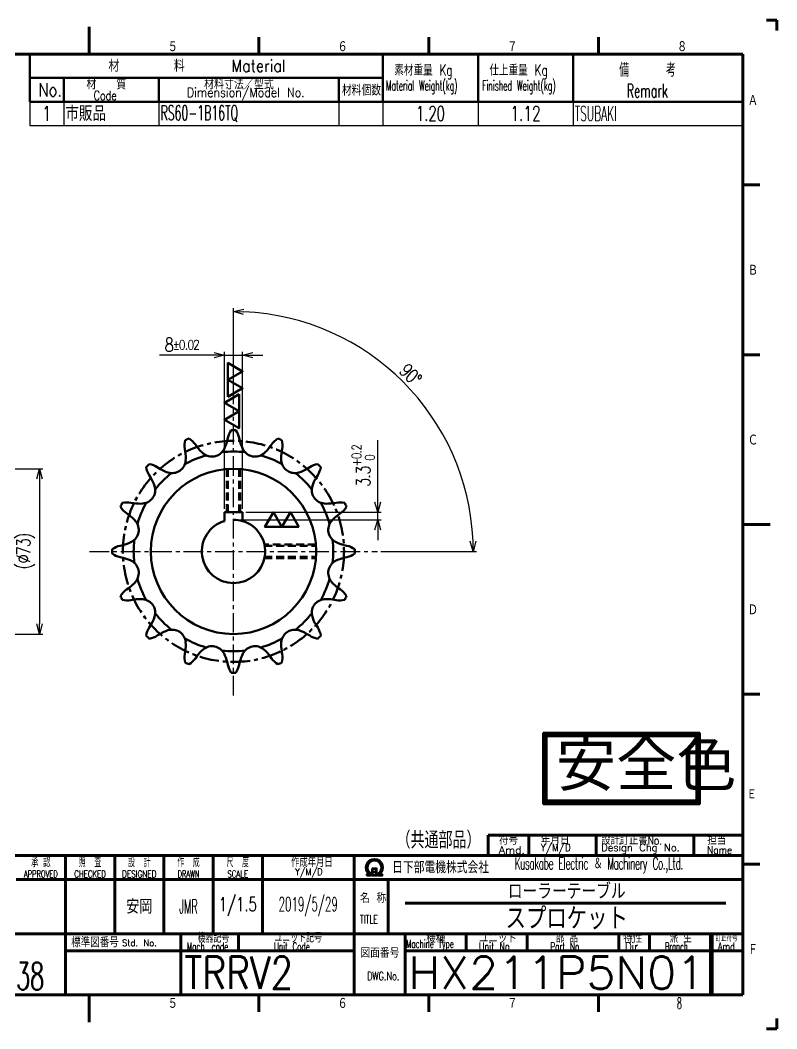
# Model space of a CAD drawing. Header units: millimetres. Extents: x -229 to 401, y -211 to 235.
# Drawn here: x 66.7 to 400.9, y -210.9 to 234.6 of the extents above; entities that cross this region are included whole.
import ezdxf

# ---------------------------------------------------------------- set-up
doc = ezdxf.new("R2010")
doc.units = ezdxf.units.MM
doc.header["$LTSCALE"] = 0.272835
doc.linetypes.add('CENTER', pattern=[50.8, 31.75, -6.35, 6.35, -6.35])
doc.linetypes.add('DASHED', pattern=[19.05, 12.7, -6.35])
for name, color, linetype in [('NoLayerName_001', 7, 'Continuous'), ('NoLayerName_002', 7, 'Continuous'), ('NoLayerName_003', 7, 'Continuous'), ('NoLayerName_004', 7, 'Continuous')]:
    doc.layers.add(name, color=color, linetype=linetype)
doc.styles.get("Standard").update_dxf_attribs({"font": 'txt', "bigfont": 'extfont2'})
doc.dimstyles.get("Standard").update_dxf_attribs({"dimtxt": 2.5, "dimasz": 2.5, "dimexe": 1.25, "dimexo": 0.625, "dimtad": 1, "dimdec": 3, "dimzin": 0, "dimdsep": 46, "dimtxsty": 'Standard', "dimcen": 2.5, "dimadec": 0, "dimazin": 0, "dimtfac": 0.75, "dimtdec": 3, "dimtmove": 0, "dimatfit": 3, "dimfxl": 1, "dimarcsym": 0})

# ---------------------------------------------------------------- blocks, each defined once
blk = doc.blocks.new('_OPEN30')
at = {"color": 0, "linetype": 'ByBlock', "lineweight": -2}
for p, q in [((-1, 0.267949), (0, 0)), ((0, 0), (-1, -0.267949)), ((0, 0), (-1, 0))]:
    blk.add_line(p, q, dxfattribs=at)
blk = doc.blocks.new('*D18')
at = {"layer": 'Defpoints', "color": 0}
for p in [(30.5, 36.5), (30.5, -36.5), (75.21, -36.5)]:
    blk.add_point(p, dxfattribs=at)
at = {"layer": 'NoLayerName_001', "color": 0, "linetype": 'Continuous', "lineweight": 25}
for p, q in [((32, 36.5), (76.71, 36.5)), ((75.21, 32), (75.21, -32)), ((32, -36.5), (76.71, -36.5))]:
    blk.add_line(p, q, dxfattribs=at)
at = {"layer": 'NoLayerName_001', "color": 0, "lineweight": 25, "xscale": 4.5, "yscale": 4.5, "zscale": 4.5}
for p, rotation in [((75.21, 36.5), 90), ((75.21, -36.5), 270)]:
    blk.add_blockref('_OPEN30', p, dxfattribs=dict(at, rotation=rotation))
at = {"layer": 'NoLayerName_001', "color": 2, "lineweight": 50, "insert": (69.14, 0), "char_height": 6, "attachment_point": 5, "rotation": 90}
blk.add_mtext('\\W0.8000;\\T0.8750;(%%c73)', dxfattribs=at)
blk = doc.blocks.new('SX_FinishSymbol_2')
at = {"color": 0, "linetype": 'ByBlock', "lineweight": -2}
for points in [[(-1, 0.866), (-0.5, 0), (0, 0.866)], [(0, 0.866), (0.5, 0), (1, 0.866)]]:
    blk.add_lwpolyline(points, close=True, dxfattribs=at)
blk = doc.blocks.new('*D24')
at = {"layer": 'Defpoints', "color": 0}
for p in [(160.92, 14), (164.92, 17.3), (224.62, 17.3)]:
    blk.add_point(p, dxfattribs=at)
at = {"layer": 'NoLayerName_001', "color": 0, "linetype": 'Continuous', "lineweight": 25}
for p, q in [((224.62, 17.3), (224.62, 49.17)), ((224.62, 21.8), (224.62, 26.3)), ((162.42, 14), (226.12, 14)), ((166.42, 17.3), (226.12, 17.3)), ((224.62, 14), (224.62, 17.3)), ((224.62, 9.5), (224.62, 5))]:
    blk.add_line(p, q, dxfattribs=at)
at = {"layer": 'NoLayerName_001', "color": 0, "lineweight": 25, "xscale": 4.5, "yscale": 4.5, "zscale": 4.5}
for p, rotation in [((224.62, 17.3), 270), ((224.62, 14), 90)]:
    blk.add_blockref('_OPEN30', p, dxfattribs=dict(at, rotation=rotation))
at = {"layer": 'NoLayerName_001', "color": 2, "lineweight": 50, "insert": (218.22, 37.74), "char_height": 6, "attachment_point": 5, "rotation": 90}
blk.add_mtext('\\A1;\\W0.8000;\\T0.8750;3.3{\\H4.200000;\\S+0.2^  0;}', dxfattribs=at)
blk = doc.blocks.new('*D25')
at = {"layer": 'Defpoints', "color": 0}
for p in [(164.92, 86.66), (156.92, 17.3), (164.92, 17.3)]:
    blk.add_point(p, dxfattribs=at)
at = {"layer": 'NoLayerName_001', "color": 0, "linetype": 'Continuous', "lineweight": 25}
for p, q in [((156.92, 86.66), (128.24, 86.66)), ((152.42, 86.66), (147.92, 86.66)), ((156.92, 18.8), (156.92, 88.16)), ((156.92, 86.66), (164.92, 86.66)), ((164.92, 18.8), (164.92, 88.16)), ((169.42, 86.66), (173.92, 86.66))]:
    blk.add_line(p, q, dxfattribs=at)
at = {"layer": 'NoLayerName_001', "color": 0, "lineweight": 25, "xscale": 4.5, "yscale": 4.5, "zscale": 4.5}
blk.add_blockref('_OPEN30', (156.92, 86.66), dxfattribs=at)
at = {"layer": 'NoLayerName_001', "color": 0, "lineweight": 25, "xscale": 4.5, "yscale": 4.5, "zscale": 4.5, "rotation": 180}
blk.add_blockref('_OPEN30', (164.92, 86.66), dxfattribs=at)
at = {"layer": 'NoLayerName_001', "color": 2, "lineweight": 50, "insert": (138.08, 91.26), "char_height": 6, "attachment_point": 5}
blk.add_mtext('\\A1;\\W0.8000;\\T0.8750;8{\\H4.200000;%%p0.02}', dxfattribs=at)
blk = doc.blocks.new('*D26')
at = {"layer": 'Defpoints', "color": 0}
for p in [(160.92, 63.6), (160.92, 63.5), (252.63, 52.95), (224.42, 0), (224.52, 0)]:
    blk.add_point(p, dxfattribs=at)
at = {"layer": 'NoLayerName_001', "color": 0, "linetype": 'Continuous', "lineweight": 25}
for p, q in [((160.92, 65.1), (160.92, 107.4)), ((226.02, 0), (268.32, 0))]:
    blk.add_line(p, q, dxfattribs=at)
blk.add_arc((160.92, 0), 105.9, 2.4348, 87.5652, dxfattribs=at)
at = {"layer": 'NoLayerName_001', "color": 0, "lineweight": 25, "xscale": 4.5, "yscale": 4.5, "zscale": 4.5}
for p, rotation in [((160.92, 105.9), 178.7825805900211), ((266.82, 0), 271.2174194099788)]:
    blk.add_blockref('_OPEN30', p, dxfattribs=dict(at, rotation=rotation))
at = {"layer": 'NoLayerName_001', "color": 2, "lineweight": 50, "insert": (239.08, 78.17), "char_height": 6, "attachment_point": 5, "rotation": 315}
blk.add_mtext('\\W0.8000;\\T0.8750;90%%d', dxfattribs=at)
blk = doc.blocks.new('JZB_0008')
at = {"layer": 'NoLayerName_002', "color": 7, "linetype": 'Continuous', "lineweight": 50}
for p, q in [((50.78, 102.39), (51.08, 103.72)), ((56.12, 103.72), (56.42, 102.39)), ((32.32, 97.59), (32.1, 98.94)), ((36.75, 100.87), (37.54, 99.75)), ((69.66, 99.75), (70.46, 100.87)), ((75.1, 98.94), (74.88, 97.59)), ((19.94, 90.82), (21.1, 90.09)), ((86.1, 90.09), (87.26, 90.82)), ((17.11, 86.1), (16.38, 87.26)), ((90.82, 87.26), (90.09, 86.1)), ((8.26, 75.1), (9.61, 74.88)), ((97.59, 74.88), (98.94, 75.1)), ((7.45, 69.66), (6.34, 70.46)), ((49.6, 70.9), (57.6, 70.9)), ((49.6, 67.02), (49.6, 70.9)), ((57.6, 67.02), (57.6, 70.9)), ((100.87, 70.46), (99.75, 69.66)), ((3.48, 56.12), (4.81, 56.42)), ((102.39, 56.42), (103.72, 56.12)), ((4.81, 50.78), (3.48, 51.08)), ((103.72, 51.08), (102.39, 50.78)), ((6.34, 36.75), (7.45, 37.54)), ((99.75, 37.54), (100.87, 36.75)), ((9.61, 32.32), (8.26, 32.1)), ((98.94, 32.1), (97.59, 32.32)), ((16.38, 19.94), (17.11, 21.1)), ((90.09, 21.1), (90.82, 19.94)), ((21.1, 17.11), (19.94, 16.38)), ((87.26, 16.38), (86.1, 17.11)), ((32.1, 8.26), (32.32, 9.61)), ((74.88, 9.61), (75.1, 8.26)), ((37.54, 7.45), (36.75, 6.34)), ((51.08, 3.48), (50.78, 4.81)), ((56.42, 4.81), (56.12, 3.48)), ((70.46, 6.34), (69.66, 7.45))]:
    blk.add_line(p, q, dxfattribs=at)
blk.add_circle((53.6, 53.6), 36.5, dxfattribs=at)
for centre, radius, start, end in [((60.75, 101.49), 9.92, 144.894, 167), ((53.6, 53.6), 53.6, 88.9686, 91.0314), ((46.45, 101.49), 9.92, 13, 35.106), ((41.88, 100.58), 9.92, 167.394, 189.5), ((53.6, 53.6), 53.6, 111.4686, 113.5314), ((28.67, 95.1), 9.92, 35.5, 57.606), ((78.53, 95.1), 9.92, 122.394, 144.5), ((53.6, 53.6), 53.6, 66.4686, 68.5314), ((65.32, 100.58), 9.92, 350.5, 12.606), ((50.2, 108.79), 15.55, 215.5, 230), ((44.08, 101.49), 6.02, 230, 332.5), ((35.62, 105.89), 15.55, 332.5, 347), ((71.58, 105.89), 15.55, 193, 207.5), ((63.13, 101.49), 6.02, 207.5, 310), ((57, 108.79), 15.55, 310, 324.5), ((26.48, 94.2), 6.02, 252.5, 355), ((53.6, 53.6), 44.1, 105.8685, 119.1315), ((16.98, 95.03), 15.55, 355, 9.5), ((53.6, 53.6), 44.1, 83.3685, 96.6315), ((53.6, 53.6), 44.1, 60.8685, 74.1315), ((90.22, 95.03), 15.55, 170.5, 185), ((80.73, 94.2), 6.02, 185, 287.5), ((53.6, 53.6), 53.6, 133.9686, 136.0314), ((24.8, 92.52), 9.92, 189.894, 212), ((14.68, 82.4), 9.92, 58, 80.106), ((29.34, 103.28), 15.55, 238, 252.5), ((77.86, 103.28), 15.55, 287.5, 302), ((92.52, 82.4), 9.92, 99.894, 122), ((53.6, 53.6), 53.6, 43.9686, 46.0314), ((82.4, 92.52), 9.92, 328, 350.106), ((3.92, 77.86), 15.55, 17.5, 32), ((53.6, 53.6), 44.1, 128.3685, 141.6315), ((53.6, 53.6), 44.1, 38.3685, 51.6315), ((103.28, 77.86), 15.55, 148, 162.5), ((13.01, 80.73), 6.02, 275, 17.5), ((94.2, 80.73), 6.02, 162.5, 265), ((53.6, 53.6), 53.6, 156.4686, 158.5314), ((12.1, 78.53), 9.92, 212.394, 234.5), ((6.62, 65.32), 9.92, 80.5, 102.606), ((12.17, 90.22), 15.55, 260.5, 275), ((53.6, 53.6), 44.1, 150.8685, 164.1315), ((53.6, 53.6), 44.1, 15.8685, 29.1315), ((95.03, 90.22), 15.55, 265, 279.5), ((100.58, 65.32), 9.92, 77.394, 99.5), ((95.1, 78.53), 9.92, 305.5, 327.606), ((53.6, 53.6), 53.6, 21.4686, 23.5314), ((-1.59, 57), 15.55, 40, 54.5), ((5.72, 63.13), 6.02, 297.5, 40), ((53.6, 53.6), 14, 106.6015, 73.3985), ((101.49, 63.13), 6.02, 140, 242.5), ((108.79, 57), 15.55, 125.5, 140), ((53.6, 53.6), 44.1, 173.3685, 186.6315), ((53.6, 53.6), 44.1, 353.3685, 6.6315), ((53.6, 53.6), 53.6, 178.9686, 181.0314), ((5.72, 46.45), 9.92, 103, 125.106), ((1.31, 71.58), 15.55, 283, 297.5), ((105.89, 71.58), 15.55, 242.5, 257), ((101.49, 46.45), 9.92, 54.894, 77), ((53.6, 53.6), 53.6, 358.9686, 1.0314), ((5.72, 60.75), 9.92, 234.894, 257), ((1.31, 35.62), 15.55, 62.5, 77), ((5.72, 44.08), 6.02, 320, 62.5), ((101.49, 44.08), 6.02, 117.5, 220), ((105.89, 35.62), 15.55, 103, 117.5), ((101.49, 60.75), 9.92, 283, 305.106), ((-1.59, 50.2), 15.55, 305.5, 320), ((53.6, 53.6), 44.1, 195.8685, 209.1315), ((53.6, 53.6), 44.1, 330.8685, 344.1315), ((108.79, 50.2), 15.55, 220, 234.5), ((12.1, 28.67), 9.92, 125.5, 147.606), ((95.1, 28.67), 9.92, 32.394, 54.5), ((53.6, 53.6), 53.6, 201.4686, 203.5314), ((6.62, 41.88), 9.92, 257.394, 279.5), ((12.17, 16.98), 15.55, 85, 99.5), ((13.01, 26.48), 6.02, 342.5, 85), ((94.2, 26.48), 6.02, 95, 197.5), ((95.03, 16.98), 15.55, 80.5, 95), ((100.58, 41.88), 9.92, 260.5, 282.606), ((53.6, 53.6), 53.6, 336.4686, 338.5314), ((3.92, 29.34), 15.55, 328, 342.5), ((53.6, 53.6), 44.1, 218.3685, 231.6315), ((53.6, 53.6), 44.1, 308.3685, 321.6315), ((103.28, 29.34), 15.55, 197.5, 212), ((24.8, 14.68), 9.92, 148, 170.106), ((29.34, 3.92), 15.55, 107.5, 122), ((26.48, 13.01), 6.02, 5, 107.5), ((80.73, 13.01), 6.02, 72.5, 175), ((77.86, 3.92), 15.55, 58, 72.5), ((82.4, 14.68), 9.92, 9.894, 32), ((53.6, 53.6), 53.6, 223.9686, 226.0314), ((14.68, 24.8), 9.92, 279.894, 302), ((53.6, 53.6), 44.1, 240.8685, 254.1315), ((16.98, 12.17), 15.55, 350.5, 5), ((53.6, 53.6), 44.1, 285.8685, 299.1315), ((90.22, 12.17), 15.55, 175, 189.5), ((92.52, 24.8), 9.92, 238, 260.106), ((53.6, 53.6), 53.6, 313.9686, 316.0314), ((50.2, -1.59), 15.55, 130, 144.5), ((44.08, 5.72), 6.02, 27.5, 130), ((53.6, 53.6), 44.1, 263.3685, 276.6315), ((63.13, 5.72), 6.02, 50, 152.5), ((57, -1.59), 15.55, 35.5, 50), ((41.88, 6.62), 9.92, 170.5, 192.606), ((53.6, 53.6), 53.6, 246.4686, 248.5314), ((28.67, 12.1), 9.92, 302.394, 324.5), ((35.62, 1.31), 15.55, 13, 27.5), ((71.58, 1.31), 15.55, 152.5, 167), ((78.53, 12.1), 9.92, 215.5, 237.606), ((53.6, 53.6), 53.6, 291.4686, 293.5314), ((65.32, 6.62), 9.92, 347.394, 9.5), ((60.75, 5.72), 9.92, 193, 215.106), ((53.6, 53.6), 53.6, 268.9686, 271.0314), ((46.45, 5.72), 9.92, 324.894, 347)]:
    blk.add_arc(centre, radius, start, end, dxfattribs=at)
at = {"layer": 'NoLayerName_002', "color": 3, "linetype": 'Continuous', "lineweight": 50}
blk.add_arc((53.6, 53.6), 14, 73.3985, 90, dxfattribs=at)
blk = doc.blocks.new('JZB_0009')
at = {"layer": 'NoLayerName_002', "color": 3, "linetype": 'DASHED', "lineweight": 50}
for p, q in [((0, 19.08), (0, 0)), ((0.54, 0), (0.54, 19.12)), ((5.46, 0), (5.46, 19.12)), ((6, 0), (6, 19.08))]:
    blk.add_line(p, q, dxfattribs=at)
blk = doc.blocks.new('JZB_0010')
at = {"layer": 'NoLayerName_002', "color": 3, "linetype": 'DASHED', "lineweight": 50}
for p, q in [((22.7, 6), (0, 6)), ((0, 5.46), (22.74, 5.46)), ((0, 0.54), (22.74, 0.54)), ((0, 0), (22.7, 0))]:
    blk.add_line(p, q, dxfattribs=at)
blk = doc.blocks.new('JZB_0001')
at = {"layer": 'NoLayerName_001', "linetype": 'Continuous', "lineweight": 25}
h = blk.add_hatch(dxfattribs=at)
h.set_pattern_fill('JIS_RC_10', color=2, scale=0.02)
h.paths.add_polyline_path([(46.12, 21), (0, 21), (0, 0), (46.12, 0)])
h.paths.add_polyline_path([(45.12, 20), (1, 20), (1, 1), (45.12, 1)])
at = {"layer": 'NoLayerName_001', "color": 2, "linetype": 'Continuous', "lineweight": 50}
for p, q in [((0, 21), (0, 0)), ((46.12, 21), (0, 21)), ((46.12, 0), (46.12, 21)), ((1, 20), (1, 1)), ((45.12, 20), (1, 20)), ((45.12, 1), (45.12, 20)), ((0, 0), (46.12, 0)), ((1, 1), (45.12, 1))]:
    blk.add_line(p, q, dxfattribs=at)
at = {"layer": 'NoLayerName_001', "color": 2, "lineweight": 50, "insert": (3.74, 3.87), "char_height": 13, "attachment_point": 7}
blk.add_mtext('\\f‚‚ ƒƒƒƒ|b0|c128|p49;\\A1;安全色', dxfattribs=at)
blk = doc.blocks.new('JZB_0002')
at = {"layer": 'NoLayerName_001', "color": 2, "lineweight": 50, "attachment_point": 5}
for s, insert, char_height in [('\\A1;\\W0.8333;ローラーテーブル', (171.73, 29), 4.73), ('\\A1;\\W0.8333;安岡', (45.85, 24.5), 4.18), ('\\A1;\\W0.6818;1/1.5', (74.85, 24.5), 4.18), ('\\A1;\\W0.5294;2019/5/29', (95.6, 24.5), 4.18), ('\\A1;\\W0.5000;JMR', (60.35, 24.5), 4.18), ('\\A1;\\W0.8333;スプロケット', (171.73, 21), 6.55)]:
    blk.add_mtext(s, dxfattribs=dict(at, insert=insert, char_height=char_height))
at = {"layer": 'NoLayerName_001', "color": 7, "lineweight": 50}
for s, insert, char_height, attachment_point in [('\\A1;\\W0.8203;TRRV2', (59.1, 5), 9.5, 4), ('\\A1;\\W1.0472;HX211P5N01', (125.1, 5), 9.5, 4), ('\\A1;\\W0.6000;9238', (9.6, 0), 8, 8)]:
    blk.add_mtext(s, dxfattribs=dict(at, insert=insert, char_height=char_height, attachment_point=attachment_point))
blk = doc.blocks.new('JZB_0004')
at = {"layer": 'NoLayerName_001', "color": 21, "linetype": 'Continuous', "lineweight": 25}
for p, q in [((0, 7), (0, 0)), ((10, 7), (10, 0)), ((38, 7), (38, 0)), ((91, 7), (91, 0)), ((104, 7), (104, 0)), ((132, 7), (132, 0)), ((160, 7), (160, 0)), ((0, 0), (10, 0)), ((10, 0), (38, 0)), ((38, 0), (91, 0)), ((91, 0), (104, 0)), ((104, 0), (132, 0)), ((132, 0), (160, 0)), ((160, 0), (210, 0))]:
    blk.add_line(p, q, dxfattribs=at)
at = {"layer": 'NoLayerName_001', "color": 2, "lineweight": 50, "char_height": 4.36}
for s, insert, attachment_point in [('\\A1;\\W0.8333;市販品', (10.5, 3.5), 4), ('\\A1;\\W0.7500;1', (5, 3.5), 5), ('\\A1;\\W0.5410;RS60-1B16TQ', (38.5, 3.5), 4), ('\\A1;\\W0.6522;1.20 ', (118, 3.5), 5), ('\\A1;\\W0.6818;1.12 ', (146, 3.5), 5), ('\\A1;\\W0.5250;TSUBAKI', (160.5, 3.5), 4)]:
    blk.add_mtext(s, dxfattribs=dict(at, insert=insert, attachment_point=attachment_point))

msp = doc.modelspace()

# ---------------------------------------------------------------- linework, layer by layer
at = {"layer": 'NoLayerName_001', "color": 21, "linetype": 'Continuous', "lineweight": 50}
for p, q in [((70.9301, 198.6286), (70.9301, 219.6286)), ((226.9301, 219.6286), (226.9301, 198.6286)), ((268.9301, 198.6286), (268.9301, 219.6286)), ((310.9301, 219.6286), (310.9301, 198.6286)), ((70.9302, 209.1286), (226.9301, 209.1286)), ((85.9301, 198.6286), (85.9301, 209.1286)), ((127.9301, 209.1286), (127.9301, 198.6286)), ((207.4301, 209.1286), (207.4301, 198.6286)), ((70.9301, 198.6286), (385.9301, 198.6286))]:
    msp.add_line(p, q, dxfattribs=at)
at = {"layer": 'NoLayerName_001', "color": 4, "linetype": 'CENTER', "lineweight": 25}
for p, q in [((160.9183, -63.6004), (160.9183, 63.6004)), ((97.3179, 0), (224.5187, 0))]:
    msp.add_line(p, q, dxfattribs=at)
at = {"layer": 'NoLayerName_001', "color": 21, "linetype": 'Continuous', "lineweight": 100}
for p, q in [((273.4301, -125.3714), (385.9301, -125.3714)), ((273.4301, -134.3714), (273.4301, -125.3714)), ((291.4301, -125.3714), (291.4301, -134.3714)), ((321.1301, -125.3714), (321.1301, -134.3714)), ((364.3301, -125.3714), (364.3301, -134.3714)), ((86.6801, -134.3714), (86.6801, -195.8714)), ((108.4301, -134.3714), (108.4301, -168.8714)), ((130.1801, -134.3714), (130.1801, -168.8714)), ((151.9301, -134.3714), (151.9301, -168.8714)), ((173.6801, -134.3714), (173.6801, -168.8714)), ((214.1801, -195.8714), (214.1801, -134.3714)), ((64.9301, -144.8714), (385.9301, -144.8714)), ((229.1801, -144.8714), (229.1801, -168.8714)), ((378.4301, -155.3714), (236.6801, -155.3714)), ((385.9301, -168.8714), (-1.0699, -168.8714)), ((137.6801, -195.8714), (137.6801, -168.8714)), ((163.1801, -176.3714), (163.1801, -168.8714)), ((236.6801, -168.8714), (236.6801, -195.8714)), ((263.6801, -176.3714), (263.6801, -168.8714)), ((290.6801, -176.3714), (290.6801, -168.8714)), ((331.1801, -176.3714), (331.1801, -168.8714)), ((344.6801, -176.3714), (344.6801, -168.8714)), ((371.6801, -168.8714), (371.6801, -195.8714)), ((372.4301, -168.8714), (372.4301, -195.8714)), ((214.1801, -176.3714), (86.6801, -176.3714)), ((236.6801, -176.3714), (385.9301, -176.3714))]:
    msp.add_line(p, q, dxfattribs=at)
at = {"layer": 'NoLayerName_001', "color": 7, "linetype": 'Continuous', "lineweight": 100}
msp.add_line((-1.0699, -134.3714), (385.9301, -134.3714), dxfattribs=at)
at = {"layer": 'NoLayerName_001', "color": 2, "linetype": 'Continuous', "lineweight": 50}
for points in [[(219.7627, -143.1639), (221.5658, -143.1639), (221.5658, -142.2532)], [(219.7627, -142.9), (221.1908, -142.9), (221.1908, -142.4002)], [(220.8153, -142.5308), (220.8153, -142.6361), (219.7627, -142.6361), (219.7627, -143.1639)], [(224.7158, -142.2998), (224.7158, -143.1639), (226.5975, -143.1639), (226.5975, -142.6361), (225.5023, -142.6361), (225.5023, -142.5649)], [(225.0908, -142.4547), (225.0908, -142.9), (226.5975, -142.9)]]:
    msp.add_lwpolyline(points, dxfattribs=at)
for points in [[(222.1658, -140.008), (222.1658, -143.1708), (224.1158, -143.1708), (224.1158, -140.008)], [(222.3908, -140.233), (222.3908, -141.4769), (223.8908, -141.4769), (223.8908, -140.233)], [(223.8908, -141.7019), (223.8908, -142.9458), (222.3908, -142.9458), (222.3908, -141.7019)]]:
    msp.add_lwpolyline(points, close=True, dxfattribs=at)
at = {"layer": 'NoLayerName_001', "color": 4, "linetype": 'CENTER', "lineweight": 50}
msp.add_circle((160.9183, 0), 48.825, dxfattribs=at)
at = {"layer": 'NoLayerName_001', "color": 2, "linetype": 'Continuous', "lineweight": 50}
for radius, start, end in [(3.7492, 308.270621, 230.89517), (3.4174, 303.99488, 234.401318), (3.0874, 299.829397, 238.475615)]:
    msp.add_arc((223.1801, -139.6214), radius, start, end, dxfattribs=at)
at = {"layer": 'NoLayerName_004', "color": 7, "linetype": 'Continuous', "lineweight": 100}
for p, q in [((396.4301, 234.6286), (400.9301, 234.6286)), ((400.9301, 234.6286), (400.9301, 230.1286)), ((97.1801, 231.6286), (97.1801, 219.6286)), ((172.1801, 227.1286), (172.1801, 219.6286)), ((247.1801, 227.1286), (247.1801, 219.6286)), ((322.1801, 227.1286), (322.1801, 219.6286)), ((385.9301, 219.6286), (-191.5699, 219.6286)), ((385.9301, -195.8714), (385.9301, 219.6286)), ((385.9301, 161.8786), (393.4301, 161.8786)), ((385.9301, 86.8786), (393.4301, 86.8786)), ((385.9301, 11.8786), (397.9301, 11.8786)), ((385.9301, -63.1214), (393.4301, -63.1214)), ((385.9301, -138.1214), (393.4301, -138.1214)), ((-191.5699, -195.8714), (385.9301, -195.8714)), ((97.1801, -207.8714), (97.1801, -195.8714)), ((172.1801, -203.3714), (172.1801, -195.8714)), ((247.1801, -203.3714), (247.1801, -195.8714)), ((322.1801, -203.3714), (322.1801, -195.8714)), ((400.9301, -206.3714), (400.9301, -210.8714)), ((400.9301, -210.8714), (396.4301, -210.8714))]:
    msp.add_line(p, q, dxfattribs=at)
at = {"layer": 'NoLayerName_004', "color": 7, "linetype": 'Continuous', "lineweight": 50}
msp.add_line((385.9301, -133.9757), (385.9301, -93.1757), dxfattribs=at)

# ---------------------------------------------------------------- block references
at = {"layer": 'NoLayerName_001', "xscale": 1.5, "yscale": 1.5, "zscale": 1.5}
for name, p in [('JZB_0004', (70.9301, 188.1286)), ('JZB_0001', (297.7122, -111.5879)), ('JZB_0002', (50.5301, -193.6214))]:
    msp.add_blockref(name, p, dxfattribs=at)
at = {"layer": 'NoLayerName_001', "color": 1, "lineweight": 50}
for p, xscale, yscale, zscale, rotation in [((164.9183, 75.7709), 7.5, 7.5, 7.5, 89.99999999999999), ((156.9183, 61.908), 7.499999999999997, 7.499999999999997, 7.499999999999997, 269.9999999999999), ((182.3154, 17.3), 7.499999999999997, 7.499999999999997, 7.499999999999997, 180)]:
    msp.add_blockref('SX_FinishSymbol_2', p, dxfattribs=dict(at, xscale=xscale, yscale=yscale, zscale=zscale, rotation=rotation))
at = {"layer": 'NoLayerName_001'}
for name, p in [('JZB_0008', (107.3179, -53.6004)), ('JZB_0009', (157.9183, 17.3)), ('JZB_0010', (174.5938, -3))]:
    msp.add_blockref(name, p, dxfattribs=at)

# ---------------------------------------------------------------- texts
at = {"layer": 'NoLayerName_001', "color": 2, "lineweight": 50}
for s, insert, char_height, attachment_point in [('\\A1;\\W0.8333;材\u3000\u3000\u3000\u3000\u3000料', (105.6932, 211.8588), 5.25, 7), ('\\A1;\\W0.8780;Material', (159.9439, 211.8588), 5.25, 7), ('\\A1;\\W0.7051;素材重量 Kg', (231.9611, 208.5771), 4.8, 7), ('\\A1;\\W0.7051;仕上重量 Kg', (273.9611, 208.5771), 4.8, 7), ('\\A1;\\W0.6081;備     考', (331.2957, 209.6271), 6, 7), ('\\A1;\\W0.8036;No.', (74.6801, 200.8786), 6, 7), ('\\A1;\\W0.8333;材\u3000\u3000質', (95.9429, 204.0143), 4.8, 7), ('\\A1;\\W0.8636;Dimension/Model No.', (140.3241, 199.3104), 4.125, 7), ('\\A1;\\W0.8333;材料寸法／型式', (147.9233, 204.0143), 4.8, 7), ('\\A1;\\W0.7500;材料個数', (208.8144, 201.3207), 4.8, 7), ('\\A1;\\W0.5361;Material Weight(kg)', (228.2403, 202.0043), 4.5, 7), ('\\A1;\\W0.5415;Finished Weight(kg)', (270.7838, 202.0043), 4.5, 7), ('\\A1;\\W0.6000;Remark', (334.5807, 200.5043), 6, 7), ('\\A1;\\W0.7500;Code', (99.163, 199.3104), 4.125, 7), ('\\A1;\\W0.8333;符号', (278.1916, -129.6044), 3.75, 7), ('\\A1;\\W0.8750;Y/M/D', (296.6623, -133.5528), 3.3, 7), ('\\A1;\\W0.8333;年月日', (296.6623, -129.6044), 3.75, 7), ('\\A1;\\W0.7800;設計訂正書No.', (323.3708, -129.6044), 3.75, 7), ('\\A1;\\W0.9671;Design Chg No.', (323.3708, -133.5528), 3.3, 7), ('\\A1;\\W0.8333;担当', (370.1751, -129.6044), 3.75, 7), ('\\A1;\\W1.0500;Amd.', (278.1916, -133.5528), 3.3, 7), ('\\A1;\\W0.8750;Name', (370.1751, -133.5528), 3.3, 7), ('\\A1;\\W0.5147;承 認', (75.8035, -137.2408), 4.5, 5), ('\\A1;\\W0.4773;照  査', (97.5535, -137.2408), 4.5, 5), ('\\A1;\\W0.4773;設  計', (119.3035, -137.2408), 4.5, 5), ('\\A1;\\W0.4773;作  成', (141.0535, -137.2408), 4.5, 5), ('\\A1;\\W0.4773;尺  度', (162.8036, -137.2408), 4.5, 5), ('\\A1;\\W0.5833;作成年月日', (186.3468, -139.4908), 4.5, 7), ('\\A1;\\W0.8233;日下部電機株式会社', (231.0027, -142.1786), 5.25, 7), ('\\A1;\\W0.5647;\\T0.9000;Kusakabe Electric ＆ Machinery Co.,Ltd.', (285.0692, -142.1786), 5.25, 7), ('\\A1;\\W0.7200;APPROVED', (75.8035, -142.4908), 3, 5), ('\\A1;\\W0.7500;CHECKED', (97.5535, -142.4908), 3, 5), ('\\A1;\\W0.7826;DESIGNED', (119.3035, -142.4908), 3, 5), ('\\A1;\\W0.7031;DRAWN', (141.0535, -142.4908), 3, 5), ('\\A1;\\W0.7500;SCALE', (162.8036, -142.4908), 3, 5), ('\\A1;\\W0.8750;Y/M/D', (188.2194, -143.9908), 3, 7), ('\\A1;\\W0.8824;名 称', (216.8251, -155.2657), 3.75, 7), ('\\A1;\\W0.6429;TITLE', (216.8251, -164.3932), 3.75, 7), ('\\A1;\\W0.6667;機器記号', (145.061, -172.8556), 3.75, 7), ('\\A1;\\W0.6667;ユニット記号', (179.0149, -172.7317), 3.75, 7), ('\\A1;\\W0.8333;機種', (246.0672, -172.8627), 3.6, 7), ('\\A1;\\W0.8333;ユニット', (269.2911, -172.8627), 3.6, 7), ('\\A1;\\W0.7353;部 品', (303.3287, -172.8627), 3.6, 7), ('\\A1;\\W0.8333;特性', (333.0809, -172.8627), 3.6, 7), ('\\A1;\\W0.7353;派 生', (353.5751, -172.8627), 3.6, 7), ('\\A1;\\W0.5833;訂正符号', (373.8329, -172.2627), 3, 7), ('\\A1;\\W0.6667;標準図番号', (89.2382, -174.84), 4.5, 7), ('\\A1;\\W0.9000;Std. No.', (111.6965, -174.39), 3, 7), ('\\A1;\\W0.6429;Mach. code', (140.284, -176.3508), 3.6, 7), ('\\A1;\\W0.6480;Unit Code', (178.7854, -176.3508), 3.6, 7), ('\\A1;\\W0.6353;Machine Type', (237.1727, -176.3329), 3.6, 7), ('\\A1;\\W0.7200;Unit No.', (269.3015, -176.3329), 3.6, 7), ('\\A1;\\W0.6545;Part No.', (300.8873, -176.3329), 3.6, 7), ('\\A1;\\W0.9000;Dir.', (333.8779, -176.3329), 3.6, 7), ('\\A1;\\W0.6000;Branch', (351.5284, -176.3329), 3.6, 7), ('\\A1;\\W0.7200;Amd.', (374.935, -176.3329), 3.6, 7), ('\\A1;図面番号', (216.9635, -179.4537), 3.75, 7), ('\\A1;\\W0.7000;DWG.No.', (227.0885, -187.565), 3.75, 5)]:
    msp.add_mtext(s, dxfattribs=dict(at, insert=insert, char_height=char_height, attachment_point=attachment_point))
at = {"layer": 'NoLayerName_003', "color": 2, "lineweight": 100, "insert": (232.9301, -131.3714), "char_height": 7.5, "attachment_point": 7}
msp.add_mtext('\\A1;\\W0.7500;（共通部品）', dxfattribs=at)
at = {"layer": 'NoLayerName_004', "color": 7, "lineweight": 100, "attachment_point": 7}
for s, insert, char_height in [('\\A1;\\W0.8333;５', (131.8301, 220.4925), 4.96621), ('\\A1;\\W0.8333;６', (206.8301, 220.4925), 4.96621), ('\\A1;\\W0.8333;７', (281.8301, 220.4925), 4.96621), ('\\A1;\\W0.8333;８', (356.8301, 220.4925), 4.96621), ('\\A1;\\W0.8333;Ａ', (388.093, 196.7312), 4.96621), ('\\A1;\\W0.8333;Ｂ', (388.093, 121.7312), 4.96621), ('\\A1;\\W0.8333;Ｃ', (388.093, 46.7312), 4.96621), ('\\A1;\\W0.8333;Ｄ', (388.093, -28.2688), 4.96621), ('\\A1;\\W0.8333;Ｅ', (387.6604, -109.4102), 3.972968), ('\\A1;\\W0.8333;Ｆ', (388.093, -178.2688), 4.96621), ('\\A1;\\W0.8333;５', (131.8301, -202.0738), 4.96621), ('\\A1;\\W0.8333;６', (206.8301, -202.0738), 4.96621), ('\\A1;\\W0.8333;７', (281.8301, -202.0738), 4.96621), ('\\A1;\\W0.5000;8', (356.8301, -202.0738), 4.96621)]:
    msp.add_mtext(s, dxfattribs=dict(at, insert=insert, char_height=char_height))

# ---------------------------------------------------------------- dimensions: what is measured, and where the dimension line sits
at = {"layer": 'NoLayerName_001', "color": 3, "linetype": 'Continuous', "lineweight": 50}
dim = msp.add_angular_dim_2l(base=(252.6307, 52.9502), line1=((160.9183, 63.6004), (160.9183, 63.5004)), line2=((224.5187, 0), (224.4187, 0)), text='\\W0.8000;\\T0.8750;<>', dimstyle='Standard', override={"dimtxt": 6, "dimasz": 4.5, "dimexe": 1.5, "dimexo": 1.5, "dimgap": 1.5, "dimblk": 'OPEN30', "dimclrd": 0, "dimclre": 0, "dimclrt": 2, "dimadec": 3, "dimazin": 2, "dimtp": 0, "dimtm": 0, "dimlwd": 25, "dimlwe": 25}, dxfattribs=at)
dim.commit()
dim.dimension.update_dxf_attribs({"geometry": '*D26', "text_midpoint": (235.8012, 74.8829), "dimtype": 162})
dim = msp.add_linear_dim(base=(164.9183, 86.6622), p1=(156.9183, 17.3), p2=(164.9183, 17.3), text='\\W0.8000;\\T0.8750;<>', dimstyle='Standard', override={"dimtxt": 6, "dimasz": 4.5, "dimexe": 1.5, "dimexo": 1.5, "dimgap": 1.5, "dimzin": 8, "dimblk": 'OPEN30', "dimclrd": 0, "dimclre": 0, "dimclrt": 2, "dimtol": 1, "dimtp": 0.02, "dimtm": 0.02, "dimtfac": 0.7, "dimtdec": 2, "dimtolj": 1, "dimlwd": 25, "dimlwe": 25}, dxfattribs=at)
dim.commit()
dim.dimension.update_dxf_attribs({"geometry": '*D25', "text_midpoint": (138.0812, 86.6622), "dimtype": 160})
for base, p1, p2, angle, override, picture, middle in [((224.6233, 17.3), (160.9183, 14), (164.9183, 17.3), 90, {"dimtxt": 6, "dimasz": 4.5, "dimexe": 1.5, "dimexo": 1.5, "dimgap": 1.5, "dimzin": 8, "dimblk": 'OPEN30', "dimclrd": 0, "dimclre": 0, "dimclrt": 2, "dimtol": 1, "dimtp": 0.2, "dimtm": 0, "dimtfac": 0.7, "dimtdec": 1, "dimtolj": 1, "dimlwd": 25, "dimlwe": 25}, '*D24', (224.6233, 37.7371)), ((75.2146, -36.5), (30.5, 36.5), (30.5, -36.5), 270, {"dimtxt": 6, "dimasz": 4.5, "dimexe": 1.5, "dimexo": 1.5, "dimgap": 1.5, "dimzin": 8, "dimpost": '(%%c<>)', "dimblk": 'OPEN30', "dimclrd": 0, "dimclre": 0, "dimclrt": 2, "dimtp": 0, "dimtm": 0, "dimlwd": 25, "dimlwe": 25}, '*D18', (75.2146, 0))]:
    dim = msp.add_linear_dim(base=base, p1=p1, p2=p2, angle=angle, text='\\W0.8000;\\T0.8750;<>', dimstyle='Standard', override=override, dxfattribs=at)
    dim.commit()
    dim.dimension.update_dxf_attribs({"geometry": picture, "text_midpoint": middle, "dimtype": 160})

doc.saveas('drawing.dxf')
